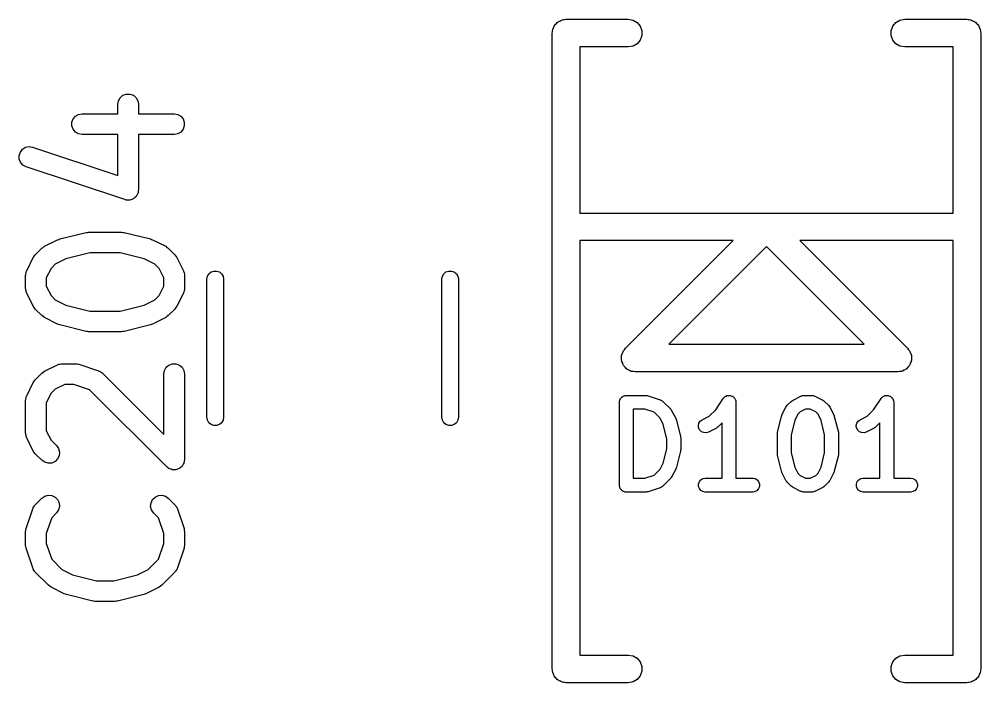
# Model space of a CAD drawing. Extents: x 142.1 to 238.7, y -137.2 to -60.7.
# Drawn here: x 159.86 to 166.82, y -115.52 to -110.72 of the extents above; entities that cross this region are included whole.
import ezdxf

# ---------------------------------------------------------------- set-up
doc = ezdxf.new("R2010")
doc.units = 0
doc.header["$MEASUREMENT"] = 0
doc.layers.add('BLACK', color=7, linetype='CONTINUOUS')

msp = doc.modelspace()

# ---------------------------------------------------------------- linework, layer by layer
at = {"layer": 'Black'}
for p, q in [((163.763, -110.738), (163.769, -110.732)), ((163.769, -110.732), (163.778, -110.729)), ((163.778, -110.729), (163.785, -110.724)), ((163.785, -110.724), (163.794, -110.723)), ((163.794, -110.723), (163.802, -110.72)), ((163.802, -110.72), (163.811, -110.72)), ((163.811, -110.72), (163.82, -110.718)), ((163.82, -110.718), (164.269, -110.718)), ((164.269, -110.718), (164.304, -110.724)), ((164.304, -110.724), (164.334, -110.742)), ((166.206, -110.742), (166.236, -110.724)), ((166.236, -110.724), (166.271, -110.718)), ((166.271, -110.718), (166.72, -110.718)), ((166.72, -110.718), (166.729, -110.72)), ((166.729, -110.72), (166.738, -110.72)), ((166.738, -110.72), (166.746, -110.723)), ((166.746, -110.723), (166.755, -110.724)), ((166.755, -110.724), (166.762, -110.729)), ((166.762, -110.729), (166.771, -110.732)), ((166.771, -110.732), (166.777, -110.738)), ((163.721, -110.801), (163.724, -110.793)), ((163.721, -110.81), (163.721, -110.801)), ((163.724, -110.793), (163.725, -110.784)), ((163.725, -110.784), (163.73, -110.777)), ((163.73, -110.777), (163.733, -110.769)), ((163.733, -110.769), (163.738, -110.762)), ((163.738, -110.762), (163.743, -110.754)), ((163.743, -110.754), (163.75, -110.749)), ((163.75, -110.749), (163.755, -110.742)), ((163.755, -110.742), (163.763, -110.738)), ((164.334, -110.742), (164.356, -110.769)), ((164.356, -110.769), (164.368, -110.801)), ((164.368, -110.801), (164.368, -110.836)), ((166.172, -110.801), (166.184, -110.769)), ((166.172, -110.836), (166.172, -110.801)), ((166.184, -110.769), (166.206, -110.742)), ((166.777, -110.738), (166.785, -110.742)), ((166.785, -110.742), (166.79, -110.749)), ((166.79, -110.749), (166.797, -110.754)), ((166.797, -110.754), (166.802, -110.762)), ((166.802, -110.762), (166.807, -110.769)), ((166.807, -110.769), (166.81, -110.777)), ((166.81, -110.777), (166.815, -110.784)), ((166.815, -110.784), (166.816, -110.793)), ((166.816, -110.793), (166.819, -110.801)), ((166.819, -110.801), (166.819, -110.81)), ((163.719, -110.819), (163.721, -110.81)), ((163.719, -115.421), (163.719, -110.819)), ((164.356, -110.869), (164.334, -110.896)), ((164.368, -110.836), (164.356, -110.869)), ((166.184, -110.869), (166.172, -110.836)), ((166.206, -110.896), (166.184, -110.869)), ((166.819, -110.81), (166.821, -110.819)), ((166.821, -110.819), (166.821, -115.421)), ((164.269, -110.919), (163.92, -110.919)), ((163.92, -110.919), (163.92, -112.121)), ((164.304, -110.913), (164.269, -110.919)), ((164.334, -110.896), (164.304, -110.913)), ((166.236, -110.913), (166.206, -110.896)), ((166.271, -110.919), (166.236, -110.913)), ((166.62, -110.919), (166.271, -110.919)), ((166.62, -112.121), (166.62, -110.919)), ((160.579, -111.309), (160.592, -111.286)), ((160.592, -111.286), (160.612, -111.269)), ((160.612, -111.269), (160.636, -111.26)), ((160.636, -111.26), (160.662, -111.26)), ((160.662, -111.26), (160.687, -111.269)), ((160.687, -111.269), (160.707, -111.286)), ((160.707, -111.286), (160.72, -111.309)), ((160.574, -111.334), (160.579, -111.309)), ((160.574, -111.402), (160.574, -111.334)), ((160.72, -111.309), (160.724, -111.334)), ((160.724, -111.334), (160.724, -111.402)), ((160.251, -111.44), (160.268, -111.42)), ((160.268, -111.42), (160.29, -111.407)), ((160.29, -111.407), (160.316, -111.402)), ((160.316, -111.402), (160.574, -111.402)), ((160.724, -111.402), (160.982, -111.402)), ((160.982, -111.402), (161.008, -111.407)), ((161.008, -111.407), (161.031, -111.42)), ((161.031, -111.42), (161.047, -111.44)), ((160.242, -111.464), (160.251, -111.44)), ((160.242, -111.49), (160.242, -111.464)), ((160.251, -111.515), (160.242, -111.49)), ((161.047, -111.44), (161.056, -111.464)), ((161.056, -111.49), (161.047, -111.515)), ((161.056, -111.464), (161.056, -111.49)), ((160.268, -111.535), (160.251, -111.515)), ((160.29, -111.548), (160.268, -111.535)), ((160.316, -111.552), (160.29, -111.548)), ((160.574, -111.552), (160.316, -111.552)), ((160.574, -111.849), (160.574, -111.552)), ((160.982, -111.552), (160.724, -111.552)), ((160.724, -111.552), (160.724, -111.953)), ((161.008, -111.548), (160.982, -111.552)), ((161.031, -111.535), (161.008, -111.548)), ((161.047, -111.515), (161.031, -111.535)), ((159.861, -111.704), (159.869, -111.68)), ((159.861, -111.73), (159.861, -111.704)), ((159.869, -111.68), (159.885, -111.659)), ((159.885, -111.659), (159.907, -111.645)), ((159.907, -111.645), (159.933, -111.64)), ((159.933, -111.64), (159.958, -111.644)), ((159.958, -111.644), (160.574, -111.849)), ((159.871, -111.754), (159.861, -111.73)), ((159.888, -111.774), (159.871, -111.754)), ((159.911, -111.786), (159.888, -111.774)), ((160.625, -112.024), (159.911, -111.786)), ((160.717, -111.984), (160.715, -111.989)), ((160.72, -111.979), (160.717, -111.984)), ((160.721, -111.972), (160.72, -111.979)), ((160.723, -111.964), (160.721, -111.972)), ((160.724, -111.953), (160.723, -111.959)), ((160.723, -111.959), (160.723, -111.964)), ((160.631, -112.025), (160.625, -112.024)), ((160.636, -112.027), (160.631, -112.025)), ((160.644, -112.027), (160.636, -112.027)), ((160.651, -112.028), (160.644, -112.027)), ((160.657, -112.027), (160.651, -112.028)), ((160.662, -112.027), (160.657, -112.027)), ((160.669, -112.025), (160.662, -112.027)), ((160.677, -112.023), (160.669, -112.025)), ((160.681, -112.02), (160.677, -112.023)), ((160.687, -112.018), (160.681, -112.02)), ((160.692, -112.013), (160.687, -112.018)), ((160.699, -112.009), (160.692, -112.013)), ((160.702, -112.005), (160.699, -112.009)), ((160.707, -112.002), (160.702, -112.005)), ((160.71, -111.995), (160.707, -112.002)), ((160.715, -111.989), (160.71, -111.995)), ((163.92, -112.121), (166.62, -112.121)), ((160.155, -112.309), (160.345, -112.262)), ((160.345, -112.262), (160.354, -112.261)), ((160.354, -112.261), (160.363, -112.259)), ((160.363, -112.259), (160.601, -112.259)), ((160.601, -112.259), (160.61, -112.261)), ((160.61, -112.261), (160.62, -112.262)), ((160.62, -112.262), (160.81, -112.309)), ((160.044, -112.362), (160.139, -112.315)), ((160.139, -112.315), (160.147, -112.312)), ((160.147, -112.312), (160.155, -112.309)), ((160.81, -112.309), (160.818, -112.312)), ((160.818, -112.312), (160.825, -112.315)), ((160.825, -112.315), (160.921, -112.362)), ((165.028, -112.321), (163.92, -112.321)), ((163.92, -112.321), (163.92, -115.321)), ((164.249, -113.1), (165.028, -112.321)), ((166.62, -112.321), (165.512, -112.321)), ((165.512, -112.321), (166.291, -113.1)), ((166.62, -115.321), (166.62, -112.321)), ((159.977, -112.424), (160.025, -112.376)), ((160.025, -112.376), (160.034, -112.37)), ((160.034, -112.37), (160.044, -112.362)), ((160.921, -112.362), (160.93, -112.37)), ((160.93, -112.37), (160.94, -112.376)), ((160.94, -112.376), (160.988, -112.424)), ((165.27, -112.363), (164.562, -113.07)), ((165.978, -113.07), (165.27, -112.363)), ((159.915, -112.539), (159.963, -112.444)), ((159.963, -112.444), (159.97, -112.434)), ((159.97, -112.434), (159.977, -112.424)), ((160.199, -112.453), (160.122, -112.491)), ((160.373, -112.409), (160.199, -112.453)), ((160.592, -112.409), (160.373, -112.409)), ((160.766, -112.453), (160.592, -112.409)), ((160.843, -112.491), (160.766, -112.453)), ((160.988, -112.424), (160.995, -112.434)), ((160.995, -112.434), (161.002, -112.444)), ((161.002, -112.444), (161.049, -112.539)), ((159.912, -112.547), (159.914, -112.543)), ((159.914, -112.543), (159.915, -112.539)), ((160.092, -112.522), (160.057, -112.59)), ((160.122, -112.491), (160.092, -112.522)), ((160.873, -112.522), (160.843, -112.491)), ((160.907, -112.59), (160.873, -112.522)), ((161.049, -112.539), (161.051, -112.543)), ((161.051, -112.543), (161.053, -112.547)), ((161.25, -112.548), (161.27, -112.541)), ((161.27, -112.541), (161.29, -112.541)), ((161.29, -112.541), (161.31, -112.548)), ((162.95, -112.548), (162.97, -112.541)), ((162.97, -112.541), (162.99, -112.541)), ((162.99, -112.541), (163.01, -112.548)), ((159.907, -112.572), (159.908, -112.568)), ((159.907, -112.668), (159.907, -112.572)), ((159.908, -112.564), (159.91, -112.555)), ((159.908, -112.568), (159.908, -112.564)), ((159.91, -112.555), (159.912, -112.547)), ((160.057, -112.59), (160.057, -112.65)), ((160.907, -112.65), (160.907, -112.59)), ((161.053, -112.547), (161.054, -112.555)), ((161.054, -112.555), (161.057, -112.564)), ((161.057, -112.564), (161.057, -112.568)), ((161.057, -112.568), (161.057, -112.572)), ((161.057, -112.572), (161.057, -112.668)), ((161.22, -112.6), (161.224, -112.579)), ((161.22, -113.6), (161.22, -112.6)), ((161.224, -112.579), (161.234, -112.561)), ((161.234, -112.561), (161.25, -112.548)), ((161.31, -112.548), (161.326, -112.561)), ((161.326, -112.561), (161.336, -112.579)), ((161.336, -112.579), (161.34, -112.6)), ((161.34, -112.6), (161.34, -113.6)), ((162.92, -112.6), (162.924, -112.579)), ((162.92, -113.6), (162.92, -112.6)), ((162.924, -112.579), (162.934, -112.561)), ((162.934, -112.561), (162.95, -112.548)), ((163.01, -112.548), (163.026, -112.561)), ((163.026, -112.561), (163.036, -112.579)), ((163.036, -112.579), (163.04, -112.6)), ((163.04, -112.6), (163.04, -113.6)), ((159.908, -112.672), (159.907, -112.668)), ((159.908, -112.676), (159.908, -112.672)), ((159.91, -112.685), (159.908, -112.676)), ((160.057, -112.65), (160.092, -112.718)), ((160.873, -112.718), (160.907, -112.65)), ((161.057, -112.676), (161.054, -112.685)), ((161.057, -112.668), (161.057, -112.672)), ((161.057, -112.672), (161.057, -112.676)), ((159.912, -112.693), (159.91, -112.685)), ((159.914, -112.697), (159.912, -112.693)), ((159.915, -112.701), (159.914, -112.697)), ((159.963, -112.796), (159.915, -112.701)), ((160.092, -112.718), (160.122, -112.749)), ((160.122, -112.749), (160.199, -112.787)), ((160.766, -112.787), (160.843, -112.749)), ((160.843, -112.749), (160.873, -112.718)), ((161.049, -112.701), (161.002, -112.796)), ((161.051, -112.697), (161.049, -112.701)), ((161.053, -112.693), (161.051, -112.697)), ((161.054, -112.685), (161.053, -112.693)), ((159.97, -112.806), (159.963, -112.796)), ((159.977, -112.816), (159.97, -112.806)), ((160.025, -112.864), (159.977, -112.816)), ((160.199, -112.787), (160.373, -112.831)), ((160.592, -112.831), (160.766, -112.787)), ((160.988, -112.816), (160.94, -112.864)), ((160.995, -112.806), (160.988, -112.816)), ((161.002, -112.796), (160.995, -112.806)), ((160.034, -112.87), (160.025, -112.864)), ((160.044, -112.878), (160.034, -112.87)), ((160.139, -112.925), (160.044, -112.878)), ((160.373, -112.831), (160.592, -112.831)), ((160.921, -112.878), (160.825, -112.925)), ((160.93, -112.87), (160.921, -112.878)), ((160.94, -112.864), (160.93, -112.87)), ((160.147, -112.928), (160.139, -112.925)), ((160.155, -112.931), (160.147, -112.928)), ((160.345, -112.978), (160.155, -112.931)), ((160.81, -112.931), (160.62, -112.978)), ((160.818, -112.928), (160.81, -112.931)), ((160.825, -112.925), (160.818, -112.928)), ((160.354, -112.979), (160.345, -112.978)), ((160.363, -112.981), (160.354, -112.979)), ((160.601, -112.981), (160.363, -112.981)), ((160.61, -112.979), (160.601, -112.981)), ((160.62, -112.978), (160.61, -112.979)), ((164.242, -113.111), (164.249, -113.1)), ((164.562, -113.07), (165.978, -113.07)), ((166.291, -113.1), (166.298, -113.111)), ((164.22, -113.162), (164.221, -113.158)), ((164.221, -113.175), (164.22, -113.162)), ((164.221, -113.153), (164.226, -113.141)), ((164.221, -113.158), (164.221, -113.153)), ((164.226, -113.141), (164.229, -113.128)), ((164.229, -113.128), (164.232, -113.125)), ((164.232, -113.125), (164.233, -113.121)), ((164.233, -113.121), (164.242, -113.111)), ((166.298, -113.111), (166.307, -113.121)), ((166.307, -113.121), (166.308, -113.125)), ((166.308, -113.125), (166.311, -113.128)), ((166.311, -113.128), (166.314, -113.141)), ((166.314, -113.141), (166.319, -113.153)), ((166.319, -113.153), (166.319, -113.158)), ((166.319, -113.158), (166.32, -113.162)), ((166.32, -113.162), (166.319, -113.175)), ((160.044, -113.267), (160.139, -113.22)), ((160.139, -113.22), (160.143, -113.218)), ((160.143, -113.218), (160.147, -113.216)), ((160.147, -113.216), (160.156, -113.215)), ((160.156, -113.215), (160.164, -113.212)), ((160.164, -113.212), (160.169, -113.212)), ((160.169, -113.212), (160.173, -113.212)), ((160.173, -113.212), (160.268, -113.212)), ((160.268, -113.212), (160.28, -113.214)), ((160.28, -113.214), (160.292, -113.216)), ((160.292, -113.216), (160.435, -113.263)), ((160.912, -113.261), (160.925, -113.238)), ((160.925, -113.238), (160.945, -113.222)), ((160.945, -113.222), (160.969, -113.213)), ((160.969, -113.213), (160.995, -113.213)), ((160.995, -113.213), (161.02, -113.222)), ((161.02, -113.222), (161.04, -113.238)), ((161.04, -113.238), (161.053, -113.261)), ((164.221, -113.188), (164.221, -113.175)), ((164.223, -113.192), (164.221, -113.188)), ((164.223, -113.197), (164.223, -113.192)), ((164.229, -113.209), (164.223, -113.197)), ((164.233, -113.221), (164.229, -113.209)), ((164.236, -113.224), (164.233, -113.221)), ((164.238, -113.228), (164.236, -113.224)), ((164.247, -113.238), (164.238, -113.228)), ((164.256, -113.248), (164.247, -113.238)), ((166.293, -113.238), (166.284, -113.248)), ((166.302, -113.228), (166.293, -113.238)), ((166.304, -113.224), (166.302, -113.228)), ((166.307, -113.221), (166.304, -113.224)), ((166.311, -113.209), (166.307, -113.221)), ((166.317, -113.197), (166.311, -113.209)), ((166.319, -113.188), (166.317, -113.192)), ((166.317, -113.192), (166.317, -113.197)), ((166.319, -113.175), (166.319, -113.188)), ((159.977, -113.329), (160.025, -113.281)), ((160.025, -113.281), (160.034, -113.274)), ((160.034, -113.274), (160.044, -113.267)), ((160.435, -113.263), (160.438, -113.265)), ((160.438, -113.265), (160.443, -113.266)), ((160.443, -113.266), (160.45, -113.271)), ((160.45, -113.271), (160.458, -113.276)), ((160.458, -113.276), (160.46, -113.279)), ((160.46, -113.279), (160.464, -113.281)), ((160.464, -113.281), (160.907, -113.725)), ((160.907, -113.287), (160.912, -113.261)), ((160.907, -113.725), (160.907, -113.287)), ((161.053, -113.261), (161.057, -113.287)), ((161.057, -113.287), (161.057, -113.906)), ((164.259, -113.25), (164.256, -113.248)), ((164.262, -113.253), (164.259, -113.25)), ((164.274, -113.259), (164.262, -113.253)), ((164.286, -113.265), (164.274, -113.259)), ((164.29, -113.266), (164.286, -113.265)), ((164.294, -113.268), (164.29, -113.266)), ((164.307, -113.269), (164.294, -113.268)), ((164.32, -113.271), (164.307, -113.269)), ((166.22, -113.271), (164.32, -113.271)), ((166.233, -113.269), (166.22, -113.271)), ((166.246, -113.268), (166.233, -113.269)), ((166.25, -113.266), (166.246, -113.268)), ((166.254, -113.265), (166.25, -113.266)), ((166.266, -113.259), (166.254, -113.265)), ((166.278, -113.253), (166.266, -113.259)), ((166.281, -113.25), (166.278, -113.253)), ((166.284, -113.248), (166.281, -113.25)), ((159.915, -113.444), (159.963, -113.348)), ((159.963, -113.348), (159.97, -113.339)), ((159.97, -113.339), (159.977, -113.329)), ((160.191, -113.362), (160.122, -113.396)), ((160.256, -113.362), (160.191, -113.362)), ((160.37, -113.4), (160.256, -113.362)), ((159.912, -113.451), (159.914, -113.448)), ((159.914, -113.448), (159.915, -113.444)), ((160.092, -113.426), (160.057, -113.495)), ((160.122, -113.396), (160.092, -113.426)), ((160.929, -113.959), (160.37, -113.4)), ((164.227, -113.451), (164.231, -113.448)), ((164.231, -113.448), (164.235, -113.447)), ((164.235, -113.447), (164.239, -113.444)), ((164.239, -113.444), (164.243, -113.444)), ((164.243, -113.444), (164.247, -113.442)), ((164.247, -113.442), (164.251, -113.442)), ((164.251, -113.442), (164.256, -113.441)), ((164.256, -113.441), (164.399, -113.441)), ((164.399, -113.441), (164.406, -113.443)), ((164.406, -113.443), (164.414, -113.444)), ((164.414, -113.444), (164.5, -113.473)), ((164.971, -113.45), (164.974, -113.448)), ((164.974, -113.448), (164.979, -113.446)), ((164.979, -113.446), (164.985, -113.443)), ((164.985, -113.443), (164.987, -113.443)), ((164.987, -113.443), (164.99, -113.442)), ((164.99, -113.442), (164.996, -113.442)), ((164.996, -113.442), (165.002, -113.442)), ((165.002, -113.442), (165.004, -113.442)), ((165.004, -113.442), (165.007, -113.442)), ((165.007, -113.442), (165.013, -113.444)), ((165.013, -113.444), (165.019, -113.446)), ((165.019, -113.446), (165.021, -113.447)), ((165.021, -113.447), (165.024, -113.448)), ((165.024, -113.448), (165.028, -113.452)), ((165.462, -113.475), (165.519, -113.447)), ((165.519, -113.447), (165.522, -113.446)), ((165.522, -113.446), (165.524, -113.444)), ((165.524, -113.444), (165.53, -113.443)), ((165.53, -113.443), (165.536, -113.442)), ((165.536, -113.442), (165.539, -113.442)), ((165.539, -113.442), (165.541, -113.441)), ((165.541, -113.441), (165.599, -113.441)), ((165.599, -113.441), (165.601, -113.442)), ((165.601, -113.442), (165.604, -113.442)), ((165.604, -113.442), (165.61, -113.443)), ((165.61, -113.443), (165.616, -113.444)), ((165.616, -113.444), (165.618, -113.446)), ((165.618, -113.446), (165.621, -113.447)), ((165.621, -113.447), (165.678, -113.475)), ((166.114, -113.45), (166.116, -113.448)), ((166.116, -113.448), (166.122, -113.446)), ((166.122, -113.446), (166.127, -113.443)), ((166.127, -113.443), (166.13, -113.443)), ((166.13, -113.443), (166.133, -113.442)), ((166.133, -113.442), (166.139, -113.442)), ((166.139, -113.442), (166.145, -113.442)), ((166.145, -113.442), (166.147, -113.442)), ((166.147, -113.442), (166.15, -113.442)), ((166.15, -113.442), (166.156, -113.444)), ((166.156, -113.444), (166.162, -113.446)), ((166.162, -113.446), (166.164, -113.447)), ((166.164, -113.447), (166.166, -113.448)), ((166.166, -113.448), (166.171, -113.452)), ((159.907, -113.477), (159.908, -113.473)), ((159.907, -113.715), (159.907, -113.477)), ((159.908, -113.469), (159.91, -113.46)), ((159.908, -113.473), (159.908, -113.469)), ((159.91, -113.46), (159.912, -113.451)), ((160.057, -113.495), (160.057, -113.698)), ((164.206, -113.483), (164.208, -113.479)), ((164.206, -113.487), (164.206, -113.483)), ((164.206, -113.491), (164.206, -113.487)), ((164.206, -114.091), (164.206, -113.491)), ((164.208, -113.479), (164.209, -113.474)), ((164.209, -113.474), (164.211, -113.471)), ((164.211, -113.471), (164.212, -113.466)), ((164.212, -113.466), (164.215, -113.463)), ((164.215, -113.463), (164.217, -113.459)), ((164.217, -113.459), (164.221, -113.456)), ((164.221, -113.456), (164.224, -113.453)), ((164.224, -113.453), (164.227, -113.451)), ((164.5, -113.473), (164.503, -113.474)), ((164.503, -113.474), (164.505, -113.475)), ((164.505, -113.475), (164.51, -113.478)), ((164.51, -113.478), (164.515, -113.481)), ((164.515, -113.481), (164.517, -113.483)), ((164.517, -113.483), (164.52, -113.485)), ((164.52, -113.485), (164.577, -113.542)), ((164.903, -113.545), (164.957, -113.464)), ((164.957, -113.464), (164.959, -113.462)), ((164.959, -113.462), (164.96, -113.459)), ((164.96, -113.459), (164.965, -113.455)), ((164.965, -113.455), (164.969, -113.451)), ((164.969, -113.451), (164.971, -113.45)), ((165.028, -113.452), (165.033, -113.455)), ((165.033, -113.455), (165.035, -113.458)), ((165.035, -113.458), (165.037, -113.459)), ((165.037, -113.459), (165.04, -113.464)), ((165.04, -113.464), (165.043, -113.469)), ((165.043, -113.469), (165.044, -113.472)), ((165.044, -113.472), (165.046, -113.474)), ((165.046, -113.474), (165.047, -113.48)), ((165.047, -113.48), (165.048, -113.486)), ((165.048, -113.486), (165.048, -113.489)), ((165.048, -113.489), (165.049, -113.491)), ((165.049, -113.491), (165.049, -114.041)), ((165.416, -113.52), (165.42, -113.513)), ((165.42, -113.513), (165.449, -113.485)), ((165.449, -113.485), (165.455, -113.48)), ((165.455, -113.48), (165.462, -113.475)), ((165.678, -113.475), (165.685, -113.48)), ((165.685, -113.48), (165.691, -113.485)), ((165.691, -113.485), (165.72, -113.513)), ((165.72, -113.513), (165.724, -113.52)), ((166.045, -113.545), (166.1, -113.464)), ((166.1, -113.464), (166.102, -113.462)), ((166.102, -113.462), (166.103, -113.459)), ((166.103, -113.459), (166.108, -113.455)), ((166.108, -113.455), (166.112, -113.451)), ((166.112, -113.451), (166.114, -113.45)), ((166.171, -113.452), (166.176, -113.455)), ((166.176, -113.455), (166.178, -113.458)), ((166.178, -113.458), (166.18, -113.459)), ((166.18, -113.459), (166.183, -113.464)), ((166.183, -113.464), (166.186, -113.469)), ((166.186, -113.469), (166.187, -113.472)), ((166.187, -113.472), (166.188, -113.474)), ((166.188, -113.474), (166.189, -113.48)), ((166.189, -113.48), (166.191, -113.486)), ((166.191, -113.486), (166.191, -113.489)), ((166.191, -113.489), (166.191, -113.491)), ((166.191, -113.491), (166.191, -114.041)), ((164.306, -113.541), (164.306, -114.041)), ((164.39, -113.541), (164.306, -113.541)), ((164.457, -113.564), (164.39, -113.541)), ((164.5, -113.607), (164.457, -113.564)), ((164.577, -113.542), (164.581, -113.548)), ((164.581, -113.548), (164.586, -113.555)), ((164.586, -113.555), (164.615, -113.612)), ((164.855, -113.593), (164.903, -113.545)), ((165.381, -113.589), (165.382, -113.583)), ((165.382, -113.583), (165.411, -113.526)), ((165.411, -113.526), (165.416, -113.52)), ((165.497, -113.578), (165.474, -113.623)), ((165.514, -113.561), (165.497, -113.578)), ((165.553, -113.541), (165.514, -113.561)), ((165.587, -113.541), (165.553, -113.541)), ((165.626, -113.561), (165.587, -113.541)), ((165.643, -113.578), (165.626, -113.561)), ((165.666, -113.623), (165.643, -113.578)), ((165.724, -113.52), (165.729, -113.526)), ((165.729, -113.526), (165.758, -113.583)), ((165.758, -113.583), (165.759, -113.589)), ((165.998, -113.593), (166.045, -113.545)), ((161.224, -113.621), (161.22, -113.6)), ((161.234, -113.639), (161.224, -113.621)), ((161.25, -113.652), (161.234, -113.639)), ((161.27, -113.659), (161.25, -113.652)), ((161.31, -113.652), (161.29, -113.659)), ((161.326, -113.639), (161.31, -113.652)), ((161.336, -113.621), (161.326, -113.639)), ((161.34, -113.6), (161.336, -113.621)), ((162.924, -113.621), (162.92, -113.6)), ((162.934, -113.639), (162.924, -113.621)), ((162.95, -113.652), (162.934, -113.639)), ((162.97, -113.659), (162.95, -113.652)), ((163.01, -113.652), (162.99, -113.659)), ((163.026, -113.639), (163.01, -113.652)), ((163.036, -113.621), (163.026, -113.639)), ((163.04, -113.6), (163.036, -113.621)), ((164.523, -113.652), (164.5, -113.607)), ((164.549, -113.755), (164.523, -113.652)), ((164.615, -113.612), (164.616, -113.617)), ((164.616, -113.617), (164.619, -113.622)), ((164.619, -113.622), (164.647, -113.736)), ((164.777, -113.66), (164.781, -113.643)), ((164.781, -113.643), (164.791, -113.628)), ((164.791, -113.628), (164.805, -113.618)), ((164.805, -113.618), (164.855, -113.593)), ((164.949, -113.641), (164.92, -113.67)), ((164.949, -114.041), (164.949, -113.641)), ((165.35, -113.708), (165.379, -113.594)), ((165.379, -113.594), (165.381, -113.589)), ((165.474, -113.623), (165.449, -113.726)), ((165.691, -113.726), (165.666, -113.623)), ((165.759, -113.589), (165.761, -113.594)), ((165.761, -113.594), (165.79, -113.708)), ((165.92, -113.66), (165.924, -113.643)), ((165.924, -113.643), (165.934, -113.628)), ((165.934, -113.628), (165.948, -113.618)), ((165.948, -113.618), (165.998, -113.593)), ((166.091, -113.641), (166.062, -113.67)), ((166.091, -114.041), (166.091, -113.641)), ((159.908, -113.719), (159.907, -113.715)), ((159.908, -113.724), (159.908, -113.719)), ((159.91, -113.732), (159.908, -113.724)), ((160.057, -113.698), (160.092, -113.766)), ((161.29, -113.659), (161.27, -113.659)), ((162.99, -113.659), (162.97, -113.659)), ((164.779, -113.677), (164.777, -113.66)), ((164.787, -113.693), (164.779, -113.677)), ((164.8, -113.705), (164.787, -113.693)), ((164.816, -113.711), (164.8, -113.705)), ((164.833, -113.713), (164.816, -113.711)), ((164.85, -113.708), (164.833, -113.713)), ((164.907, -113.679), (164.85, -113.708)), ((164.913, -113.674), (164.907, -113.679)), ((164.92, -113.67), (164.913, -113.674)), ((165.349, -113.72), (165.35, -113.714)), ((165.349, -113.863), (165.349, -113.72)), ((165.35, -113.714), (165.35, -113.708)), ((165.449, -113.726), (165.449, -113.857)), ((165.691, -113.857), (165.691, -113.726)), ((165.79, -113.708), (165.79, -113.714)), ((165.79, -113.714), (165.791, -113.72)), ((165.791, -113.72), (165.791, -113.863)), ((165.922, -113.677), (165.92, -113.66)), ((165.93, -113.693), (165.922, -113.677)), ((165.942, -113.705), (165.93, -113.693)), ((165.958, -113.711), (165.942, -113.705)), ((165.976, -113.713), (165.958, -113.711)), ((165.992, -113.708), (165.976, -113.713)), ((166.05, -113.679), (165.992, -113.708)), ((166.056, -113.674), (166.05, -113.679)), ((166.062, -113.67), (166.056, -113.674)), ((159.912, -113.741), (159.91, -113.732)), ((159.914, -113.745), (159.912, -113.741)), ((159.915, -113.749), (159.914, -113.745)), ((159.963, -113.844), (159.915, -113.749)), ((160.092, -113.766), (160.131, -113.805)), ((164.549, -113.828), (164.549, -113.755)), ((164.647, -113.736), (164.648, -113.743)), ((164.648, -113.743), (164.649, -113.749)), ((164.649, -113.749), (164.649, -113.834)), ((159.97, -113.854), (159.963, -113.844)), ((159.977, -113.864), (159.97, -113.854)), ((160.025, -113.911), (159.977, -113.864)), ((160.131, -113.805), (160.146, -113.826)), ((160.146, -113.826), (160.152, -113.852)), ((160.152, -113.852), (160.15, -113.878)), ((164.523, -113.931), (164.549, -113.828)), ((164.647, -113.846), (164.619, -113.961)), ((164.648, -113.84), (164.647, -113.846)), ((164.649, -113.834), (164.648, -113.84)), ((165.35, -113.869), (165.349, -113.863)), ((165.449, -113.857), (165.474, -113.96)), ((165.666, -113.96), (165.691, -113.857)), ((165.791, -113.863), (165.79, -113.869)), ((160.046, -113.926), (160.025, -113.911)), ((160.071, -113.933), (160.046, -113.926)), ((160.097, -113.931), (160.071, -113.933)), ((160.121, -113.92), (160.097, -113.931)), ((160.139, -113.901), (160.121, -113.92)), ((160.15, -113.878), (160.139, -113.901)), ((161.053, -113.931), (161.048, -113.94)), ((161.055, -113.925), (161.053, -113.928)), ((161.053, -113.928), (161.053, -113.931)), ((161.056, -113.915), (161.055, -113.925)), ((161.057, -113.906), (161.056, -113.915)), ((164.5, -113.976), (164.523, -113.931)), ((165.35, -113.875), (165.35, -113.869)), ((165.379, -113.989), (165.35, -113.875)), ((165.79, -113.875), (165.761, -113.989)), ((165.79, -113.869), (165.79, -113.875)), ((160.937, -113.964), (160.929, -113.959)), ((160.945, -113.971), (160.937, -113.964)), ((160.948, -113.972), (160.945, -113.971)), ((160.951, -113.974), (160.948, -113.972)), ((160.96, -113.976), (160.951, -113.974)), ((160.969, -113.98), (160.96, -113.976)), ((160.973, -113.98), (160.969, -113.98)), ((160.976, -113.98), (160.973, -113.98)), ((160.986, -113.98), (160.976, -113.98)), ((160.995, -113.98), (160.986, -113.98)), ((160.999, -113.978), (160.995, -113.98)), ((161.002, -113.978), (160.999, -113.978)), ((161.011, -113.974), (161.002, -113.978)), ((161.02, -113.971), (161.011, -113.974)), ((161.022, -113.969), (161.02, -113.971)), ((161.025, -113.967), (161.022, -113.969)), ((161.032, -113.96), (161.025, -113.967)), ((161.04, -113.954), (161.032, -113.96)), ((161.041, -113.951), (161.04, -113.954)), ((161.044, -113.949), (161.041, -113.951)), ((161.048, -113.94), (161.044, -113.949)), ((164.457, -114.019), (164.5, -113.976)), ((164.615, -113.971), (164.586, -114.028)), ((164.616, -113.966), (164.615, -113.971)), ((164.619, -113.961), (164.616, -113.966)), ((165.381, -113.994), (165.379, -113.989)), ((165.382, -114), (165.381, -113.994)), ((165.411, -114.057), (165.382, -114)), ((165.474, -113.96), (165.497, -114.005)), ((165.643, -114.005), (165.666, -113.96)), ((165.758, -114), (165.729, -114.057)), ((165.759, -113.994), (165.758, -114)), ((165.761, -113.989), (165.759, -113.994)), ((164.306, -114.041), (164.39, -114.041)), ((164.39, -114.041), (164.457, -114.019)), ((164.577, -114.041), (164.52, -114.098)), ((164.581, -114.035), (164.577, -114.041)), ((164.586, -114.028), (164.581, -114.035)), ((164.778, -114.083), (164.784, -114.066)), ((164.784, -114.066), (164.795, -114.053)), ((164.795, -114.053), (164.81, -114.044)), ((164.81, -114.044), (164.827, -114.041)), ((164.827, -114.041), (164.949, -114.041)), ((165.049, -114.041), (165.17, -114.041)), ((165.17, -114.041), (165.187, -114.044)), ((165.187, -114.044), (165.202, -114.053)), ((165.202, -114.053), (165.213, -114.066)), ((165.213, -114.066), (165.219, -114.083)), ((165.416, -114.063), (165.411, -114.057)), ((165.42, -114.07), (165.416, -114.063)), ((165.449, -114.098), (165.42, -114.07)), ((165.497, -114.005), (165.514, -114.022)), ((165.514, -114.022), (165.553, -114.041)), ((165.553, -114.041), (165.587, -114.041)), ((165.587, -114.041), (165.626, -114.022)), ((165.626, -114.022), (165.643, -114.005)), ((165.72, -114.07), (165.691, -114.098)), ((165.724, -114.063), (165.72, -114.07)), ((165.729, -114.057), (165.724, -114.063)), ((165.921, -114.083), (165.927, -114.066)), ((165.927, -114.066), (165.938, -114.053)), ((165.938, -114.053), (165.953, -114.044)), ((165.953, -114.044), (165.97, -114.041)), ((165.97, -114.041), (166.091, -114.041)), ((166.191, -114.041), (166.313, -114.041)), ((166.313, -114.041), (166.33, -114.044)), ((166.33, -114.044), (166.345, -114.053)), ((166.345, -114.053), (166.356, -114.066)), ((166.356, -114.066), (166.362, -114.083)), ((164.206, -114.096), (164.206, -114.091)), ((164.206, -114.1), (164.206, -114.096)), ((164.208, -114.104), (164.206, -114.1)), ((164.209, -114.109), (164.208, -114.104)), ((164.211, -114.112), (164.209, -114.109)), ((164.212, -114.116), (164.211, -114.112)), ((164.215, -114.12), (164.212, -114.116)), ((164.217, -114.124), (164.215, -114.12)), ((164.221, -114.126), (164.217, -114.124)), ((164.224, -114.13), (164.221, -114.126)), ((164.227, -114.132), (164.224, -114.13)), ((164.231, -114.135), (164.227, -114.132)), ((164.235, -114.136), (164.231, -114.135)), ((164.239, -114.138), (164.235, -114.136)), ((164.243, -114.139), (164.239, -114.138)), ((164.247, -114.141), (164.243, -114.139)), ((164.251, -114.141), (164.247, -114.141)), ((164.256, -114.141), (164.251, -114.141)), ((164.399, -114.141), (164.256, -114.141)), ((164.406, -114.14), (164.399, -114.141)), ((164.414, -114.139), (164.406, -114.14)), ((164.5, -114.11), (164.414, -114.139)), ((164.503, -114.109), (164.5, -114.11)), ((164.505, -114.108), (164.503, -114.109)), ((164.51, -114.105), (164.505, -114.108)), ((164.515, -114.102), (164.51, -114.105)), ((164.517, -114.1), (164.515, -114.102)), ((164.52, -114.098), (164.517, -114.1)), ((164.778, -114.1), (164.778, -114.083)), ((164.784, -114.116), (164.778, -114.1)), ((164.795, -114.13), (164.784, -114.116)), ((164.81, -114.138), (164.795, -114.13)), ((164.827, -114.141), (164.81, -114.138)), ((165.17, -114.141), (164.827, -114.141)), ((165.187, -114.138), (165.17, -114.141)), ((165.202, -114.13), (165.187, -114.138)), ((165.213, -114.116), (165.202, -114.13)), ((165.219, -114.1), (165.213, -114.116)), ((165.219, -114.083), (165.219, -114.1)), ((165.455, -114.103), (165.449, -114.098)), ((165.462, -114.108), (165.455, -114.103)), ((165.519, -114.136), (165.462, -114.108)), ((165.522, -114.137), (165.519, -114.136)), ((165.524, -114.138), (165.522, -114.137)), ((165.53, -114.139), (165.524, -114.138)), ((165.536, -114.141), (165.53, -114.139)), ((165.539, -114.141), (165.536, -114.141)), ((165.541, -114.141), (165.539, -114.141)), ((165.599, -114.141), (165.541, -114.141)), ((165.601, -114.141), (165.599, -114.141)), ((165.604, -114.141), (165.601, -114.141)), ((165.61, -114.139), (165.604, -114.141)), ((165.616, -114.138), (165.61, -114.139)), ((165.618, -114.137), (165.616, -114.138)), ((165.621, -114.136), (165.618, -114.137)), ((165.678, -114.108), (165.621, -114.136)), ((165.685, -114.103), (165.678, -114.108)), ((165.691, -114.098), (165.685, -114.103)), ((165.921, -114.1), (165.921, -114.083)), ((165.927, -114.116), (165.921, -114.1)), ((165.938, -114.13), (165.927, -114.116)), ((165.953, -114.138), (165.938, -114.13)), ((165.97, -114.141), (165.953, -114.138)), ((166.313, -114.141), (165.97, -114.141)), ((166.33, -114.138), (166.313, -114.141)), ((166.345, -114.13), (166.33, -114.138)), ((166.356, -114.116), (166.345, -114.13)), ((166.362, -114.1), (166.356, -114.116)), ((166.362, -114.083), (166.362, -114.1)), ((159.977, -114.234), (160.025, -114.186)), ((160.025, -114.186), (160.046, -114.171)), ((160.046, -114.171), (160.071, -114.164)), ((160.071, -114.164), (160.097, -114.167)), ((160.097, -114.167), (160.121, -114.178)), ((160.121, -114.178), (160.139, -114.196)), ((160.139, -114.196), (160.15, -114.22)), ((160.815, -114.22), (160.826, -114.196)), ((160.826, -114.196), (160.844, -114.178)), ((160.844, -114.178), (160.868, -114.167)), ((160.868, -114.167), (160.894, -114.164)), ((160.894, -114.164), (160.919, -114.171)), ((160.919, -114.171), (160.94, -114.186)), ((160.94, -114.186), (160.988, -114.234)), ((159.911, -114.406), (159.959, -114.263)), ((159.959, -114.263), (159.961, -114.259)), ((159.961, -114.259), (159.962, -114.255)), ((159.962, -114.255), (159.967, -114.248)), ((159.967, -114.248), (159.971, -114.24)), ((159.971, -114.24), (159.974, -114.237)), ((159.974, -114.237), (159.977, -114.234)), ((160.146, -114.271), (160.131, -114.292)), ((160.152, -114.246), (160.146, -114.271)), ((160.15, -114.22), (160.152, -114.246)), ((160.812, -114.246), (160.815, -114.22)), ((160.819, -114.271), (160.812, -114.246)), ((160.834, -114.292), (160.819, -114.271)), ((160.988, -114.234), (160.99, -114.237)), ((160.99, -114.237), (160.994, -114.24)), ((160.994, -114.24), (160.998, -114.248)), ((160.998, -114.248), (161.003, -114.255)), ((161.003, -114.255), (161.004, -114.259)), ((161.004, -114.259), (161.006, -114.263)), ((161.006, -114.263), (161.054, -114.406)), ((160.096, -114.327), (160.057, -114.442)), ((160.131, -114.292), (160.096, -114.327)), ((160.869, -114.327), (160.834, -114.292)), ((160.907, -114.442), (160.869, -114.327)), ((159.907, -114.43), (159.909, -114.418)), ((159.909, -114.418), (159.911, -114.406)), ((161.054, -114.406), (161.055, -114.418)), ((161.055, -114.418), (161.057, -114.43)), ((159.907, -114.525), (159.907, -114.43)), ((160.057, -114.442), (160.057, -114.513)), ((160.907, -114.513), (160.907, -114.442)), ((161.057, -114.43), (161.057, -114.525)), ((159.909, -114.537), (159.907, -114.525)), ((159.911, -114.548), (159.909, -114.537)), ((159.959, -114.691), (159.911, -114.548)), ((160.057, -114.513), (160.096, -114.627)), ((160.869, -114.627), (160.907, -114.513)), ((161.054, -114.548), (161.006, -114.691)), ((161.055, -114.537), (161.054, -114.548)), ((161.057, -114.525), (161.055, -114.537)), ((160.096, -114.627), (160.17, -114.701)), ((160.795, -114.701), (160.869, -114.627)), ((159.961, -114.695), (159.959, -114.691)), ((159.962, -114.699), (159.961, -114.695)), ((159.967, -114.707), (159.962, -114.699)), ((161.003, -114.699), (160.998, -114.707)), ((161.004, -114.695), (161.003, -114.699)), ((161.006, -114.691), (161.004, -114.695)), ((159.971, -114.714), (159.967, -114.707)), ((159.974, -114.717), (159.971, -114.714)), ((159.977, -114.721), (159.974, -114.717)), ((160.072, -114.816), (159.977, -114.721)), ((160.17, -114.701), (160.247, -114.74)), ((160.247, -114.74), (160.42, -114.783)), ((160.545, -114.783), (160.718, -114.74)), ((160.718, -114.74), (160.795, -114.701)), ((160.988, -114.721), (160.893, -114.816)), ((160.99, -114.717), (160.988, -114.721)), ((160.994, -114.714), (160.99, -114.717)), ((160.998, -114.707), (160.994, -114.714)), ((160.082, -114.823), (160.072, -114.816)), ((160.092, -114.83), (160.082, -114.823)), ((160.187, -114.878), (160.092, -114.83)), ((160.42, -114.783), (160.545, -114.783)), ((160.873, -114.83), (160.778, -114.878)), ((160.883, -114.823), (160.873, -114.83)), ((160.893, -114.816), (160.883, -114.823)), ((160.195, -114.88), (160.187, -114.878)), ((160.202, -114.883), (160.195, -114.88)), ((160.393, -114.931), (160.202, -114.883)), ((160.762, -114.883), (160.572, -114.931)), ((160.77, -114.88), (160.762, -114.883)), ((160.778, -114.878), (160.77, -114.88)), ((160.402, -114.932), (160.393, -114.931)), ((160.411, -114.933), (160.402, -114.932)), ((160.554, -114.933), (160.411, -114.933)), ((160.563, -114.932), (160.554, -114.933)), ((160.572, -114.931), (160.563, -114.932)), ((163.92, -115.321), (164.269, -115.321)), ((164.269, -115.321), (164.304, -115.327)), ((164.304, -115.327), (164.334, -115.344)), ((166.206, -115.344), (166.236, -115.327)), ((166.236, -115.327), (166.271, -115.321)), ((166.271, -115.321), (166.62, -115.321)), ((164.334, -115.344), (164.356, -115.371)), ((164.356, -115.371), (164.368, -115.404)), ((166.172, -115.404), (166.184, -115.371)), ((166.184, -115.371), (166.206, -115.344)), ((163.721, -115.43), (163.719, -115.421)), ((163.721, -115.439), (163.721, -115.43)), ((163.724, -115.447), (163.721, -115.439)), ((163.725, -115.456), (163.724, -115.447)), ((163.73, -115.463), (163.725, -115.456)), ((163.733, -115.471), (163.73, -115.463)), ((164.368, -115.439), (164.356, -115.471)), ((164.368, -115.404), (164.368, -115.439)), ((166.172, -115.439), (166.172, -115.404)), ((166.184, -115.471), (166.172, -115.439)), ((166.81, -115.463), (166.807, -115.471)), ((166.815, -115.456), (166.81, -115.463)), ((166.816, -115.447), (166.815, -115.456)), ((166.819, -115.439), (166.816, -115.447)), ((166.821, -115.421), (166.819, -115.43)), ((166.819, -115.43), (166.819, -115.439)), ((163.738, -115.478), (163.733, -115.471)), ((163.743, -115.486), (163.738, -115.478)), ((163.75, -115.491), (163.743, -115.486)), ((163.755, -115.498), (163.75, -115.491)), ((163.763, -115.502), (163.755, -115.498)), ((163.769, -115.508), (163.763, -115.502)), ((163.778, -115.511), (163.769, -115.508)), ((163.785, -115.516), (163.778, -115.511)), ((163.794, -115.517), (163.785, -115.516)), ((163.802, -115.52), (163.794, -115.517)), ((163.811, -115.52), (163.802, -115.52)), ((163.82, -115.522), (163.811, -115.52)), ((164.269, -115.522), (163.82, -115.522)), ((164.304, -115.516), (164.269, -115.522)), ((164.334, -115.498), (164.304, -115.516)), ((164.356, -115.471), (164.334, -115.498)), ((166.206, -115.498), (166.184, -115.471)), ((166.236, -115.516), (166.206, -115.498)), ((166.271, -115.522), (166.236, -115.516)), ((166.72, -115.522), (166.271, -115.522)), ((166.729, -115.52), (166.72, -115.522)), ((166.738, -115.52), (166.729, -115.52)), ((166.746, -115.517), (166.738, -115.52)), ((166.755, -115.516), (166.746, -115.517)), ((166.762, -115.511), (166.755, -115.516)), ((166.771, -115.508), (166.762, -115.511)), ((166.777, -115.502), (166.771, -115.508)), ((166.785, -115.498), (166.777, -115.502)), ((166.79, -115.491), (166.785, -115.498)), ((166.797, -115.486), (166.79, -115.491)), ((166.802, -115.478), (166.797, -115.486)), ((166.807, -115.471), (166.802, -115.478))]:
    msp.add_line(p, q, dxfattribs=at)

doc.saveas('drawing.dxf')
